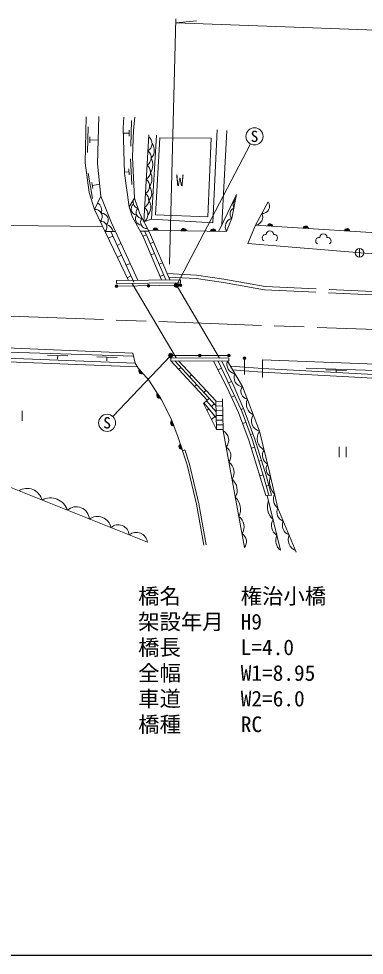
# Model space of a CAD drawing. Units: millimetres at full size, sheet at 1:1000; details may follow other scales. Extents: x 40000 to 680000, y 20000 to 380000.
# Drawn here: x 206364 to 246788, y 205000 to 314565 of the extents above; entities that cross this region are included whole.
import ezdxf
from ezdxf.enums import TextEntityAlignment as Align

# ---------------------------------------------------------------- set-up
doc = ezdxf.new("R2010")
doc.units = ezdxf.units.MM
doc.header["$LTSCALE"] = 1000
doc.linetypes.add('CHAIN', pattern=[18.5, 12, -1.5, 3.5, -1.5])
doc.linetypes.add('DASHED', pattern=[7.5, 6, -1.5])
for name, color, linetype, lineweight in [('M-BGD', 7, 'Continuous', 13), ('M-BMK', 2, 'CHAIN', 13), ('M-STR-HTXT', 7, 'Continuous', 13), ('M-STR-STR1', 1, 'Continuous', 13), ('M-STR-STRC', 7, 'Continuous', 13), ('M-TTL-BAND', 7, 'Continuous', 25)]:
    doc.layers.add(name, color=color, linetype=linetype, lineweight=lineweight)
doc.styles.add('ＭＳ ゴシック', font='')
doc.styles.get('ＭＳ ゴシック').set_extended_font_data('MS Gothic')

msp = doc.modelspace()

# ---------------------------------------------------------------- hatches: boundary and pattern name
at = {"layer": 'M-BGD'}
for points in [[(236078, 290286), (235453, 290325, -0.84072)], [(222661, 289805), (222035, 289814, -0.84072)], [(225343, 289766), (225969, 289757, 0.84072)], [(229438, 289707), (228812, 289716, -0.84072)], [(240247, 290025), (239622, 290064, -0.84072)], [(245097, 289723), (244473, 289762, -0.84072)], [(217651, 283275, -1), (217951, 283275, -0.41421), (217801, 283125, -0.41421)], [(221398, 283329, -1), (221698, 283329, -0.41421), (221548, 283179, -0.41421)], [(225145, 283382, -1), (225445, 283382, -0.41421), (225295, 283232, -0.41421)], [(223991, 275180, -1), (224291, 275180, -0.41421), (224141, 275030, -0.41421)], [(227392, 275170, -1), (227692, 275170, -0.41421), (227542, 275020, -0.41421)], [(230792, 275161, -1), (231092, 275161, -0.41421), (230942, 275011, -0.41421)], [(232634, 274857, -1), (232934, 274857, -0.41421), (232784, 274707, -0.41421)], [(220487, 273539), (220897, 273065, -0.84072)], [(222601, 270719), (222944, 270196, -0.84072)], [(224279, 267544), (224502, 266959, -0.84072)], [(225280, 264789), (225474, 264194, -0.84072)]]:
    msp.add_hatch(color=256, dxfattribs=at).paths.add_polyline_path(points)
at = {"layer": 'M-STR-HTXT'}
for points in [[(225071, 283448, -1), (224593, 283303, -0.41421), (224759, 283614, -0.41421)], [(223891, 275174, -0.41421), (224136, 275429, -0.41421), (224391, 275185, -1)]]:
    msp.add_hatch(color=256, dxfattribs=at).paths.add_polyline_path(points)

# ---------------------------------------------------------------- linework, layer by layer
at = {"layer": 'M-BGD'}
for p, q in [((219494, 299674), (219557, 302674)), ((214471, 301899), (214417, 298899)), ((219278, 300829), (219293, 301529)), ((229055, 290690), (229595, 301554)), ((230143, 290437), (230693, 301499)), ((214690, 300744), (214678, 300044)), ((214684, 300394), (215665, 300377)), ((219285, 301179), (218598, 301194)), ((221001, 290818), (221579, 300997)), ((219580, 295170), (219431, 298166)), ((219283, 296307), (219249, 297006)), ((214487, 296479), (215008, 293525)), ((219266, 296656), (218715, 296629)), ((214923, 295388), (215045, 294699)), ((214984, 295044), (215837, 295194)), ((219283, 292576), (219900, 293574)), ((221910, 291128), (221001, 290818)), ((216447, 289675), (217673, 289688)), ((219825, 283754), (217127, 289682)), ((220568, 289719), (221583, 289729)), ((221297, 289297), (220883, 289120)), ((222035, 289814), (222661, 289805)), ((225343, 289766), (225969, 289757)), ((228812, 289716), (229438, 289707)), ((235453, 290325), (236078, 290286)), ((239622, 290064), (240247, 290025)), ((244473, 289762), (245097, 289723)), ((216823, 288889), (217374, 289140)), ((217872, 288045), (218327, 288252)), ((221740, 288262), (222153, 288438)), ((222230, 287115), (221816, 286938)), ((246232, 287684), (246232, 286684)), ((218399, 286888), (217896, 286647)), ((223189, 286014), (222776, 285837)), ((218927, 285728), (219382, 285935)), ((219496, 284478), (219039, 284259)), ((223304, 284601), (222890, 284424)), ((225295, 283382), (217801, 283275)), ((179810, 277126), (219699, 275436)), ((182579, 276317), (219785, 275082)), ((212126, 275126), (209727, 275206)), ((210927, 275166), (210913, 274746)), ((217887, 274935), (215488, 275015)), ((230942, 275161), (224141, 275180)), ((216688, 274975), (216674, 274555)), ((224615, 274528), (229448, 269291)), ((232787, 273794), (231138, 273920)), ((232790, 272938), (232784, 274857)), ((234901, 274655), (234880, 272578)), ((220897, 273065), (220487, 273539)), ((225309, 273776), (225058, 273541)), ((226573, 272905), (226325, 272675)), ((229684, 273490), (230093, 273687)), ((232788, 273392), (231385, 273500)), ((263328, 272849), (239980, 273700)), ((244693, 273408), (242294, 273496)), ((243493, 273452), (243485, 273212)), ((226120, 272484), (226077, 272444)), ((227178, 271750), (226934, 271523)), ((231272, 272139), (230921, 271961)), ((222944, 270196), (222601, 270719)), ((228280, 271101), (228009, 270850)), ((228050, 269607), (229469, 267869)), ((228346, 269866), (229459, 268557)), ((228416, 269928), (228653, 270152)), ((229441, 269802), (230220, 269813)), ((230216, 270080), (230270, 266352)), ((231250, 270305), (231619, 270460)), ((206777, 268708), (206777, 267508)), ((228373, 268723), (228601, 268933)), ((228902, 269211), (229237, 269520)), ((229449, 269252), (230228, 269263)), ((229457, 268702), (230236, 268713)), ((232645, 268959), (232367, 268831)), ((224502, 266959), (224279, 267544)), ((229322, 268049), (228903, 267667)), ((229465, 268152), (230244, 268163)), ((229473, 267602), (230252, 267614)), ((232557, 267206), (232932, 267345)), ((229481, 267052), (230260, 267064)), ((229489, 266502), (230268, 266514)), ((230270, 266352), (232783, 252715)), ((233746, 266010), (233464, 265906)), ((225474, 264194), (225280, 264789)), ((225814, 264119), (225529, 264026)), ((233959, 264432), (233577, 264314)), ((243862, 264491), (243862, 263291)), ((244662, 264491), (244662, 263291)), ((234461, 262812), (234747, 262901)), ((234961, 261196), (234579, 261077)), ((235330, 259872), (235620, 259952)), ((235925, 258843), (235274, 258776)), ((235444, 258794), (236974, 252387))]:
    msp.add_line(p, q, dxfattribs=at)
for points in [[(215211, 292258), (214605, 294236), (214155, 297706), (214253, 303100)], [(215977, 293814), (215595, 297577), (215734, 303110)], [(219283, 292576), (218719, 296457), (218582, 301804), (218669, 303040)], [(219900, 293574), (219661, 298378), (219779, 301533), (219963, 303052)], [(229055, 290690), (221910, 291128), (222467, 300947)], [(127746, 297633), (141117, 296953), (163768, 293585), (173410, 291535), (182426, 290627), (216166, 290262)], [(219189, 283945), (215211, 292258), (215977, 293814)], [(220280, 283961), (217212, 290702), (215977, 293814)], [(221533, 289822), (230678, 289689), (231292, 291217), (231840, 293992), (229791, 289701)], [(223071, 284000), (220866, 289161), (219686, 291368), (219283, 292576)], [(224044, 284014), (221678, 289551), (220516, 291725), (219900, 293574)], [(252509, 289260), (234080, 290411), (235528, 293135)], [(234080, 290411), (233164, 288271), (246837, 287155), (254743, 286774)], [(223558, 284007), (221272, 289356), (221075, 289724)], [(179751, 276680), (184797, 275201), (220268, 273826)], [(179810, 277126), (184870, 275648), (219977, 274288)], [(219699, 275436), (219977, 274288), (220345, 273704), (221590, 272263), (223080, 269987), (224197, 267758), (224989, 265679), (226067, 262378), (227154, 257772), (228011, 252967)], [(225037, 274527), (229440, 269876), (229489, 266502), (227966, 269533), (228416, 269928), (224139, 274530)], [(229162, 274516), (230754, 271384), (232075, 268508), (233321, 265142), (234620, 260945), (235274, 258776)], [(229696, 274514), (231116, 271554), (232445, 268661), (233699, 265270), (235004, 261057), (235622, 258812)], [(230129, 274513), (231539, 271586), (232724, 268771), (233984, 265367), (235292, 261141), (235925, 258843)], [(230790, 274511), (232535, 271545), (234535, 266318), (235710, 261516), (236685, 257322), (238824, 252152)], [(234901, 274655), (250189, 274069), (264360, 273477)], [(264462, 273071), (262403, 271817), (252901, 272252), (234887, 273232)], [(264360, 273477), (262299, 272222), (252921, 272652), (234891, 273633)], [(134708, 255357), (141267, 257274), (148122, 259813), (151632, 261393), (156712, 264351), (158474, 265527), (162959, 266659), (168012, 267922), (174329, 267111), (179077, 267040), (190791, 265567), (221428, 253313)], [(225814, 264119), (226356, 262459), (227447, 257832), (228306, 253020)]]:
    msp.add_lwpolyline(points, dxfattribs=at)
msp.add_lwpolyline([(222880, 300649), (228891, 300601), (228501, 291376), (222348, 291636)], close=True, dxfattribs=at)
at = {"layer": 'M-BGD', "linetype": 'DASHED'}
for points in [[(223728, 284753), (227168, 284568), (230366, 284103), (235175, 283251), (250448, 282540), (265413, 281881), (272614, 281648), (306761, 280033), (330368, 279113), (349494, 278779)], [(223904, 284343), (227128, 284169), (230302, 283708), (235130, 282853), (250430, 282140), (265398, 281481), (272598, 281248), (306744, 279634), (330357, 278713), (349491, 278379)], [(234891, 273633), (234876, 273634), (232787, 273794)], [(234887, 273232), (234850, 273234), (232788, 273392)]]:
    msp.add_lwpolyline(points, dxfattribs=at)
at = {"layer": 'M-BGD'}
for centre, radius in [((246232, 287184), 500), ((217801, 283275), 150), ((221548, 283329), 150), ((225295, 283382), 150), ((224141, 275180), 150), ((227542, 275170), 150), ((230942, 275161), 150), ((232784, 274857), 150)]:
    msp.add_circle(centre, radius, dxfattribs=at)
for centre, radius, start, end in [((220957, 299960), 1002, 300.89417, 52.60229), ((220902, 299159), 1325, 316.4675, 37.13674), ((220863, 298303), 1002, 300.89417, 52.60229), ((220419, 297498), 1626, 326.08544, 27.41103), ((220768, 296647), 1002, 300.89417, 52.60229), ((220323, 295841), 1628, 326.12096, 27.3755), ((220674, 294991), 1002, 300.89417, 52.60229), ((220600, 294164), 1322, 317.90418, 35.59228), ((220580, 293334), 1002, 300.89417, 52.60229), ((214878, 292081), 1194, 345.66194, 53.1483), ((220201, 292314), 691, 127.0611, 264.45452), ((220518, 293110), 773, 143.18001, 253.71173), ((220440, 292512), 1374, 319.62952, 33.86694), ((232337, 292782), 890, 133.04119, 204.62514), ((234851, 292621), 850, 266.78979, 37.22064), ((215280, 291424), 837, 316.45424, 94.68866), ((216072, 291017), 769, 315.49294, 92.7426), ((220795, 291196), 788, 146.86501, 264.19278), ((220738, 291881), 654, 131.8, 273.87231), ((220486, 291678), 1002, 300.89417, 52.60229), ((231831, 291731), 744, 114.024, 223.64232), ((233965, 291345), 941, 276.98419, 27.02624), ((216015, 290188), 671, 310.1318, 101.0111), ((216407, 289487), 1013, 11.26812, 77.86343), ((221381, 290768), 756, 142.50961, 273.73286), ((231546, 290228), 1022, 104.38108, 211.86865), ((235762, 290251), 318, 6.31763, 166.53537), ((222347, 289755), 318, 9.05753, 169.27526), ((225655, 289707), 318, 9.05753, 169.27526), ((229124, 289657), 318, 9.05753, 169.27526), ((235272, 288920), 420, 82.75408, 237.27971), ((235745, 289337), 420, 0, 180), ((236218, 288920), 420, 302.72029, 97.24592), ((239931, 289990), 318, 6.31763, 166.53537), ((242003, 288990), 420, 0, 180), ((244782, 289688), 318, 6.31763, 166.53537), ((241530, 288574), 420, 82.75408, 237.27971), ((242476, 288574), 420, 302.72029, 97.24592), ((231817, 274117), 1100, 158.98593, 261.92152), ((220733, 273338), 318, 140.74141, 300.95914), ((232584, 272572), 1028, 153.67379, 267.23366), ((222818, 270487), 318, 133.10022, 293.31795), ((233298, 270978), 951, 143.4109, 258.46731), ((234382, 269491), 1390, 156.45687, 245.42135), ((224441, 267271), 318, 120.74585, 280.96359), ((234822, 267522), 1238, 145.29696, 256.58127), ((229698, 265266), 1227, 318.6757, 62.20645), ((235753, 265458), 1491, 144.79001, 242.71897), ((225429, 264509), 318, 117.9707, 278.18843), ((229926, 263404), 1260, 324.29097, 56.59116), ((236061, 263489), 1182, 147.00766, 240.50132), ((230114, 261491), 1444, 326.21641, 54.66573), ((236322, 261894), 1016, 146.09197, 240.94836), ((237650, 260343), 1938, 160.03717, 226.13532), ((230266, 259404), 1658, 330.08502, 50.79712), ((207329, 257797), 1818, 14.33536, 122.0658), ((230407, 257178), 1907, 333.69478, 47.18737), ((237442, 258354), 1280, 152.45027, 233.72222), ((210093, 256434), 2072, 17.46845, 118.93272), ((237444, 257468), 1996, 158.53896, 228.32482), ((213110, 255959), 1512, 2.90649, 133.49468), ((237651, 256825), 1086, 152.79553, 252.16532), ((215567, 254742), 1604, 10.21849, 126.18267), ((218012, 254104), 1266, 3.16929, 133.23186), ((231206, 255117), 1519, 327.7058, 53.17633), ((237318, 255282), 1388, 149.9554, 236.90839), ((238369, 255284), 1167, 154.2361, 250.72475), ((220119, 253161), 1318, 6.61126, 129.78991), ((231961, 253386), 1061, 320.80061, 60.08152), ((237889, 253521), 1457, 155.74408, 231.11972), ((239330, 253660), 1444, 158.79178, 246.16907)]:
    msp.add_arc(centre, radius, start, end, dxfattribs=at)
at = {"layer": 'M-BMK'}
msp.add_lwpolyline([(83051, 281481), (167309, 281158), (349086, 274496)], dxfattribs=at)
at = {"layer": 'M-STR-HTXT'}
for p, q in [((224021, 285838), (224746, 314565)), ((224734, 314077), (227176, 314329)), ((224734, 314077), (350368, 309472)), ((224832, 283375), (233479, 299917)), ((224141, 275180), (217389, 268015))]:
    msp.add_line(p, q, dxfattribs=at)
for centre in [(224832, 283375), (224141, 275180)]:
    msp.add_circle(centre, 250, dxfattribs=at)
at = {"layer": 'M-STR-STR1'}
for p, q in [((225285, 284032), (217792, 283925)), ((217797, 283575), (217792, 283925)), ((225290, 283682), (225285, 284032)), ((225290, 283682), (217797, 283575)), ((224801, 274878), (219645, 283602)), ((229862, 274864), (224656, 283673)), ((224139, 274530), (224140, 274880)), ((230941, 274511), (224139, 274530)), ((230942, 274861), (224140, 274880)), ((230941, 274511), (230942, 274861))]:
    msp.add_line(p, q, dxfattribs=at)
at = {"layer": 'M-STR-STRC'}
for centre in [(233942, 300804), (216703, 267288)]:
    msp.add_circle(centre, 1000, dxfattribs=at)
at = {"layer": 'M-TTL-BAND'}
msp.add_line((40000, 205000), (579000, 205000), dxfattribs=at)

# ---------------------------------------------------------------- texts
at = {"layer": 'M-BGD', "style": 'ＭＳ ゴシック'}
msp.add_text('W', height=1320, dxfattribs=at).set_placement((225216, 295658), align=Align.MIDDLE_CENTER)
at = {"layer": 'M-STR-HTXT', "style": 'ＭＳ ゴシック'}
for s, p in [('橋名', (220329, 245552)), ('権治小橋', (232329, 245559)), ('架設年月', (220331, 242552)), ('H9', (232331, 242559)), ('橋長', (220332, 239552)), ('L=4.0', (232332, 239559)), ('全幅', (220334, 236552)), ('W1=8.95', (232334, 236559)), ('車道', (220336, 233552)), ('W2=6.0', (232336, 233559)), ('橋種', (220338, 230552)), ('RC', (232338, 230559))]:
    msp.add_text(s, height=1833, rotation=0.032, dxfattribs=at).set_placement(p, align=Align.BOTTOM_LEFT)
at = {"layer": 'M-STR-STRC', "style": 'ＭＳ ゴシック'}
for p in [(233942, 300804), (216703, 267288)]:
    msp.add_text('S', height=1320, dxfattribs=at).set_placement(p, align=Align.MIDDLE_CENTER)

doc.saveas('drawing.dxf')
